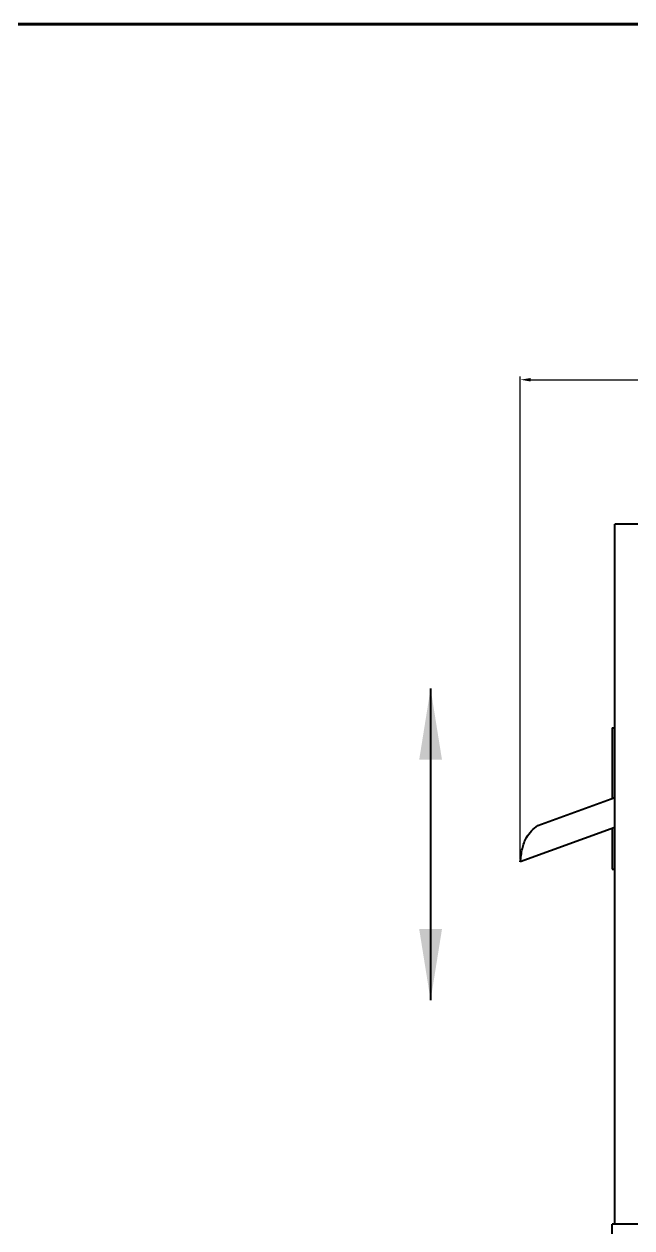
# Model space of a CAD drawing. Header units: millimetres. Extents: x -535 to 3636, y 24 to 870.
# Drawn here: x 69.8 to 264.8, y 478.8 to 864.9 of the extents above; entities that cross this region are included whole.
import ezdxf

# ---------------------------------------------------------------- set-up
doc = ezdxf.new("R2010")
doc.units = ezdxf.units.MM
doc.header["$PDMODE"] = 1
doc.header["$PDSIZE"] = -1
doc.layers.add('dddd', color=1, linetype='Continuous')
doc.layers.add('net dam', color=7, linetype='Continuous', lineweight=35)
doc.styles.get("Standard").update_dxf_attribs({"font": 'times_0.ttf'})
doc.dimstyles.new('ISO-25', dxfattribs={"dimtxt": 2.5, "dimasz": 2.5, "dimexe": 1.25, "dimexo": 0.625, "dimtad": 1, "dimtxsty": 'Standard', "dimcen": 2.5, "dimadec": 0, "dimazin": 0, "dimtfac": 1, "dimtmove": 0, "dimatfit": 3, "dimfxl": 1, "dimarcsym": 0})

# ---------------------------------------------------------------- blocks, each defined once
blk = doc.blocks.new('*D80')
at = {"color": 0, "lineweight": -2}
for p, q in [((228.97, 597.18), (228.97, 751.84)), ((232.27, 750.84), (464.48, 750.84)), ((467.78, 573.92), (467.78, 751.84))]:
    blk.add_line(p, q, dxfattribs=at)
at = {"color": 0, "lineweight": 15}
for points in [[(232.27, 751.39), (232.27, 750.28), (228.97, 750.84)], [(464.48, 751.39), (464.48, 750.28), (467.78, 750.84)]]:
    blk.add_solid(points, dxfattribs=at)
at = {"layer": 'Defpoints', "color": 0, "lineweight": 15}
for p in [(467.78, 750.84), (228.97, 596.18), (467.78, 572.92)]:
    blk.add_point(p, dxfattribs=at)
at = {"color": 0, "lineweight": 15, "insert": (348.37, 754.14), "char_height": 3.5, "attachment_point": 5}
blk.add_mtext('280', dxfattribs=at)

msp = doc.modelspace()

# ---------------------------------------------------------------- linework, layer by layer
at = {"color": 7, "linetype": 'Continuous', "lineweight": 40}
for p, q in [((259.3293, 479.9657), (259.3293, 704.5464)), ((268.3923, 704.5464), (259.3293, 704.5464)), ((200.193, 651.7846), (200.193, 551.7846)), ((258.423, 639.1652), (258.423, 616.5469)), ((258.423, 639.1652), (259.3293, 639.1652)), ((234.551, 607.8582), (259.3293, 616.8768)), ((259.3293, 607.2322), (228.9683, 596.1816)), ((258.423, 606.9023), (258.423, 593.8502)), ((258.423, 593.8502), (259.3293, 593.8502)), ((258.423, 448.2844), (258.423, 479.9657)), ((269.2986, 479.9657), (258.423, 479.9657))]:
    msp.add_line(p, q, dxfattribs=at)
msp.add_open_spline([(228.9683, 596.1816), (229.1198, 597.6197), (229.4028, 600.3047), (230.7032, 603.6936), (232.4343, 606.2277), (233.8508, 607.3189), (234.551, 607.8582)], degree=3, knots=[0, 0, 0, 0, 0.322422845, 0.602033259, 0.803284234, 1, 1, 1, 1], dxfattribs=at)
at = {"color": 7, "linetype": 'Continuous', "lineweight": 0}
for points in [[(200.193, 651.7846), (196.5354, 628.9246), (203.8506, 628.9246)], [(200.193, 551.7846), (203.8506, 574.6446), (196.5354, 574.6446)]]:
    msp.add_solid(points, dxfattribs=at)
at = {"layer": 'dddd', "lineweight": 70}
msp.add_line((-535.0715, 864.9247), (653.9285, 864.9247), dxfattribs=at)
at = {"layer": 'net dam', "color": 7, "lineweight": 60}
msp.add_lwpolyline([(-535.0715, 23.9247), (-535.0715, 864.9247), (653.9285, 864.9247), (653.9285, 23.9247), (-535.0715, 23.9247)], close=True, dxfattribs=at)

# ---------------------------------------------------------------- dimensions: what is measured, and where the dimension line sits
at = {"color": 1, "lineweight": 15}
dim = msp.add_linear_dim(base=(467.7783, 750.835), p1=(228.9683, 596.1816), p2=(467.7783, 572.9208), text='280', dimstyle='ISO-25', override={"dimtxt": 3.5, "dimasz": 3.302, "dimexe": 1, "dimexo": 1, "dimgap": 1.524, "dimtih": 1, "dimtoh": 1, "dimlfac": 5, "dimzin": 0, "dimadec": 2, "dimtzin": 0}, dxfattribs=at)
dim.commit()
dim.dimension.update_dxf_attribs({"geometry": '*D80', "text_midpoint": (348.3733, 754.1393)})

doc.saveas('drawing.dxf')
